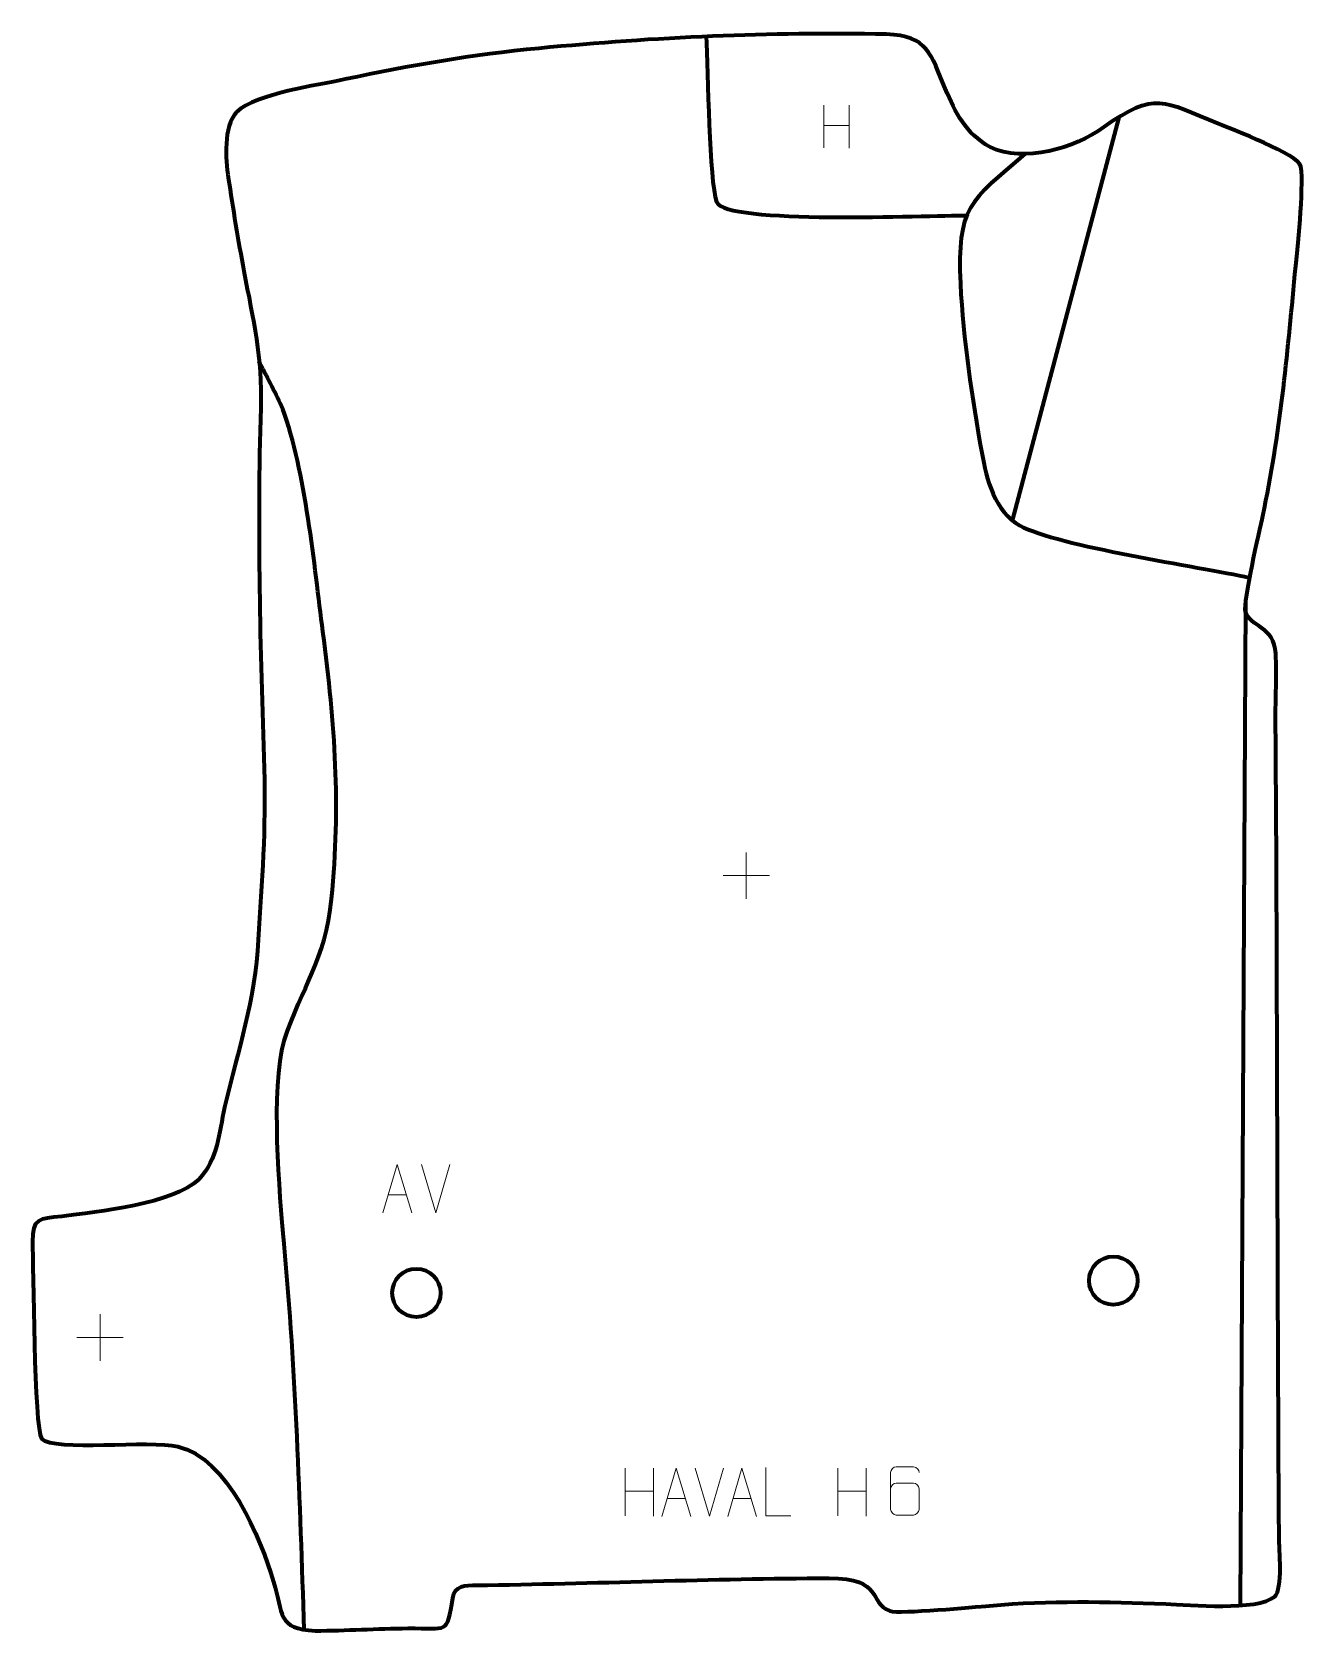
# Model space of a CAD drawing. Header units: millimetres. Extents: x -660 to -2, y -47 to 782.
import ezdxf

# ---------------------------------------------------------------- set-up
doc = ezdxf.new("R2010")
doc.units = ezdxf.units.MM
doc.header["$MEASUREMENT"] = 0
doc.layers.add('layer 2', color=7, linetype='Continuous')
doc.layers.add('layer 3', color=7, linetype='Continuous')

msp = doc.modelspace()

# ---------------------------------------------------------------- linework, layer by layer
at = {"layer": 'layer 2', "color": 142, "lineweight": 158}
for points, knots in [([(-311.4672, 779.6988), (-310.4518, 761.1), (-309.9203, 704.7721), (-306.0276, 693.9574), (-306.0276, 693.9574), (-301.7978, 682.2061), (-197.1474, 687.0361), (-176.6433, 686.9355)], [0, 0, 0, 0, 0.33333333, 0.33333333, 0.33333333, 0.33333333, 1, 1, 1, 1]), ([(-146.4639, 718.7732), (-175.4714, 693.8918), (-181.6577, 691.6346), (-179.9324, 651.5257), (-179.9324, 651.5257), (-178.6386, 623.1829), (-173.8257, 592.1977), (-168.9075, 564.1817), (-168.9075, 564.1817), (-166.5289, 550.632), (-161.9975, 533.6784), (-149.24, 526.6578), (-149.24, 526.6578), (-129.6365, 515.8712), (-56.7301, 505.4964), (-30.3742, 499.6366)], [0, 0, 0, 0, 0.2, 0.2, 0.2, 0.2, 0.4, 0.4, 0.4, 0.4, 0.6, 0.6, 0.6, 0.6, 1, 1, 1, 1]), ([(-519.2373, -44.279), (-521.3859, 22.9428), (-523.5029, 88.174), (-529.5963, 155.2652), (-529.5963, 155.2652), (-531.9911, 181.6329), (-536.6586, 235.1319), (-529.5447, 260.255), (-529.5447, 260.255), (-520.3766, 288.6776), (-508.3175, 301.5169), (-505.1179, 333.7068), (-505.1179, 333.7068), (-500.2825, 382.3555), (-503.2574, 423.2875), (-509.5728, 471.7925), (-509.5728, 471.7925), (-514.0234, 505.9752), (-518.5714, 554.8413), (-530.3325, 586.8773), (-530.3325, 586.8773), (-533.7595, 594.8452), (-538.0687, 602.5467), (-541.9503, 610.3153), (-541.9503, 610.3153), (-541.9503, 610.3153), (-542.4914, 611.4084), (-542.4914, 611.4084)], [0, 0, 0, 0, 0.125, 0.125, 0.125, 0.125, 0.25, 0.25, 0.25, 0.25, 0.375, 0.375, 0.375, 0.375, 0.5, 0.5, 0.5, 0.5, 0.625, 0.625, 0.625, 0.625, 0.75, 0.75, 0.75, 0.75, 1, 1, 1, 1])]:
    msp.add_open_spline(points, degree=3, knots=knots, dxfattribs=at)
for points in [[(-152.9765, 529.1686), (-152.9765, 529.1686), (-97.8701, 737.8383), (-97.8701, 737.8383)], [(-32.4787, 486.5734), (-32.4787, 486.5734), (-35.3095, -31.7676), (-35.3095, -31.7676)]]:
    msp.add_open_spline(points, degree=3, dxfattribs=at)
at = {"layer": 'layer 3', "color": 142, "lineweight": 200}
for centre in [(-461.246, 129.8624), (-100.8837, 136.2127)]:
    msp.add_ellipse(centre, major_axis=(0, 12.5), ratio=1, dxfattribs=at)
at = {"layer": 'layer 3', "color": 242, "lineweight": 158}
msp.add_open_spline([(-554.284, 740.4188), (-543.3229, 750.1517), (-513.1513, 754.083), (-498.0338, 757.3412), (-498.0338, 757.3412), (-464.3234, 764.6067), (-432.2815, 769.961), (-397.9372, 773.3475), (-397.9372, 773.3475), (-337.1282, 779.1537), (-279.1861, 781.7736), (-218.1476, 780.6261), (-218.1476, 780.6261), (-196.8978, 779.8571), (-195.289, 770.5042), (-187.788, 752.5154), (-187.788, 752.5154), (-182.4727, 739.8887), (-177.132, 729.3844), (-164.6675, 722.3535), (-164.6675, 722.3535), (-147.0013, 713.9095), (-120.8808, 721.6284), (-105.7844, 732.5572), (-105.7844, 732.5572), (-79.1979, 751.3201), (-75.3233, 746.0249), (-46.4183, 734.2756), (-46.4183, 734.2756), (-39.6046, 731.5252), (-4.7422, 718.3055), (-3.8441, 712.2899), (-3.8441, 712.2899), (-2.3211, 699.911), (-5.686, 670.192), (-6.9681, 656.5979), (-6.9681, 656.5979), (-11.0253, 613.507), (-14.5606, 574.1167), (-23.6152, 531.552), (-23.6152, 531.552), (-25.2246, 524.0331), (-33.8393, 486.7606), (-32.5367, 482.2225), (-32.5367, 482.2225), (-30.1645, 473.9583), (-17.5686, 474.647), (-16.8946, 460.4349), (-16.8946, 460.4349), (-16.3568, 449.094), (-17.0443, 437.1208), (-16.9898, 425.6255), (-16.9898, 425.6255), (-15.9973, 284.9548), (-16.0952, 144.2788), (-15.206, 3.6049), (-15.206, 3.6049), (-15.1658, -2.7619), (-13.0513, -23.2328), (-17.4291, -27.0614), (-17.4291, -27.0614), (-26.2355, -34.763), (-61.5937, -31.4043), (-73.687, -30.9273), (-73.687, -30.9273), (-105.591, -29.8252), (-132.8515, -29.0306), (-164.8702, -31.8506), (-164.8702, -31.8506), (-173.0073, -32.5672), (-210.8706, -36.1146), (-216.5006, -34.5928), (-216.5006, -34.5928), (-227.7134, -30.2992), (-219.3285, -17.569), (-247.8747, -17.6362), (-247.8747, -17.6362), (-308.3442, -17.779), (-369.4541, -20.4321), (-430.0695, -21.2556), (-430.0695, -21.2556), (-436.0933, -21.3375), (-441.2913, -21.2609), (-442.4102, -27.9169), (-442.4102, -27.9169), (-445.5351, -46.9722), (-444.6813, -43.3587), (-465.5989, -43.5394), (-465.5989, -43.5394), (-481.6029, -43.7413), (-497.6215, -44.6551), (-513.5524, -44.8541), (-513.5524, -44.8541), (-533.4845, -43.8195), (-529.9964, -36.0315), (-535.038, -19.4709), (-535.038, -19.4709), (-542.145, 3.6262), (-558.6439, 44.1796), (-584.6416, 50.4955), (-584.6416, 50.4955), (-598.8007, 53.9353), (-648.6818, 47.691), (-655.0889, 54.5683), (-655.0889, 54.5683), (-658.8348, 59.9329), (-659.4628, 144.9625), (-659.6979, 156.305), (-659.6979, 156.305), (-659.9568, 168.7925), (-656.3736, 167.956), (-644.6198, 169.4483), (-644.6198, 169.4483), (-626.5716, 171.762), (-586.5031, 175.8429), (-573.79, 188.5621), (-573.79, 188.5621), (-563.8134, 199.128), (-563.4252, 212.4071), (-560.3715, 225.9023), (-560.3715, 225.9023), (-553.3213, 256.0859), (-544.7443, 280.8625), (-542.9718, 312.4229), (-542.9718, 312.4229), (-541.1395, 342.929), (-538.9934, 370.0182), (-539.9673, 400.8019), (-539.9673, 400.8019), (-541.967, 463.5213), (-543.7476, 524.6157), (-541.6706, 587.4242), (-541.6706, 587.4242), (-540.8998, 613.8749), (-545.6389, 632.6237), (-550.4434, 658.2294), (-550.4434, 658.2294), (-553.4045, 674.0111), (-556.1862, 690.5984), (-558.4894, 706.4722), (-558.4894, 706.4722), (-559.8947, 716.1576), (-561.1937, 732.6985), (-554.284, 740.4188)], degree=3, knots=[0, 0, 0, 0, 0.02702703, 0.02702703, 0.02702703, 0.02702703, 0.05405405, 0.05405405, 0.05405405, 0.05405405, 0.08108108, 0.08108108, 0.08108108, 0.08108108, 0.10810811, 0.10810811, 0.10810811, 0.10810811, 0.13513514, 0.13513514, 0.13513514, 0.13513514, 0.16216216, 0.16216216, 0.16216216, 0.16216216, 0.18918919, 0.18918919, 0.18918919, 0.18918919, 0.21621622, 0.21621622, 0.21621622, 0.21621622, 0.24324324, 0.24324324, 0.24324324, 0.24324324, 0.27027027, 0.27027027, 0.27027027, 0.27027027, 0.2972973, 0.2972973, 0.2972973, 0.2972973, 0.32432432, 0.32432432, 0.32432432, 0.32432432, 0.35135135, 0.35135135, 0.35135135, 0.35135135, 0.37837838, 0.37837838, 0.37837838, 0.37837838, 0.40540541, 0.40540541, 0.40540541, 0.40540541, 0.43243243, 0.43243243, 0.43243243, 0.43243243, 0.45945946, 0.45945946, 0.45945946, 0.45945946, 0.48648649, 0.48648649, 0.48648649, 0.48648649, 0.51351351, 0.51351351, 0.51351351, 0.51351351, 0.54054054, 0.54054054, 0.54054054, 0.54054054, 0.56756757, 0.56756757, 0.56756757, 0.56756757, 0.59459459, 0.59459459, 0.59459459, 0.59459459, 0.62162162, 0.62162162, 0.62162162, 0.62162162, 0.64864865, 0.64864865, 0.64864865, 0.64864865, 0.67567568, 0.67567568, 0.67567568, 0.67567568, 0.7027027, 0.7027027, 0.7027027, 0.7027027, 0.72972973, 0.72972973, 0.72972973, 0.72972973, 0.75675676, 0.75675676, 0.75675676, 0.75675676, 0.78378378, 0.78378378, 0.78378378, 0.78378378, 0.81081081, 0.81081081, 0.81081081, 0.81081081, 0.83783784, 0.83783784, 0.83783784, 0.83783784, 0.86486486, 0.86486486, 0.86486486, 0.86486486, 0.89189189, 0.89189189, 0.89189189, 0.89189189, 0.91891892, 0.91891892, 0.91891892, 0.91891892, 0.94594595, 0.94594595, 0.94594595, 0.94594595, 1, 1, 1, 1], dxfattribs=at)
at = {"layer": 'layer 3', "color": 250, "lineweight": 9}
for points in [[(-250.6131, 744.0426), (-250.6131, 744.0426), (-250.6131, 721.8499), (-250.6131, 721.8499)], [(-237.4974, 744.0426), (-237.4974, 744.0426), (-237.4974, 721.6923), (-237.4974, 721.6923)], [(-250.5956, 733.4002), (-250.5956, 733.4002), (-237.4974, 733.4002), (-237.4974, 733.4002)], [(-290.6504, 357.6357), (-290.6504, 357.6357), (-290.6504, 333.6578), (-290.6504, 333.6578)], [(-302.6393, 345.6467), (-302.6393, 345.6467), (-278.6614, 345.6467), (-278.6614, 345.6467)], [(-451.2528, 171.2424), (-451.2528, 171.2424), (-458.5746, 196.196), (-458.5746, 196.196)], [(-443.9309, 196.196), (-443.9309, 196.196), (-451.2527, 171.2424), (-451.2527, 171.2424)], [(-475.8897, 180.4991), (-475.8897, 180.4991), (-466.394, 180.4991), (-466.394, 180.4991)], [(-624.7956, 118.8099), (-624.7956, 118.8099), (-624.7956, 94.832), (-624.7956, 94.832)], [(-636.7845, 106.8209), (-636.7845, 106.8209), (-612.8066, 106.8209), (-612.8066, 106.8209)], [(-353.3205, 39.3221), (-353.3205, 39.3221), (-353.3205, 14.5446), (-353.3205, 14.5446)], [(-338.6772, 39.3221), (-338.6772, 39.3221), (-338.6772, 14.3686), (-338.6772, 14.3686)], [(-309.6967, 14.3685), (-309.6967, 14.3685), (-317.0185, 39.3221), (-317.0185, 39.3221)], [(-302.3748, 39.3221), (-302.3748, 39.3221), (-309.6966, 14.3685), (-309.6966, 14.3685)], [(-243.3205, 39.3221), (-243.3205, 39.3221), (-243.3205, 14.5446), (-243.3205, 14.5446)], [(-228.6772, 39.3221), (-228.6772, 39.3221), (-228.6772, 14.3686), (-228.6772, 14.3686)], [(-353.3205, 27.4398), (-353.3205, 27.4398), (-338.6772, 27.4402), (-338.6772, 27.4402)], [(-243.3205, 27.4398), (-243.3205, 27.4398), (-228.6772, 27.4402), (-228.6772, 27.4402)], [(-331.5644, 23.538), (-331.5644, 23.538), (-322.0687, 23.538), (-322.0687, 23.538)], [(-297.5644, 23.538), (-297.5644, 23.538), (-288.0687, 23.538), (-288.0687, 23.538)]]:
    msp.add_open_spline(points, degree=3, dxfattribs=at)
for points, knots in [([(-478.6123, 171.2497), (-478.6123, 171.2497), (-471.2413, 196.2032), (-471.2413, 196.2032), (-471.2413, 196.2032), (-471.2413, 196.2032), (-463.6714, 171.2497), (-463.6714, 171.2497)], [0, 0, 0, 0, 0.33333333, 0.33333333, 0.33333333, 0.33333333, 1, 1, 1, 1]), ([(-334.287, 14.2886), (-334.287, 14.2886), (-326.916, 39.2421), (-326.916, 39.2421), (-326.916, 39.2421), (-326.916, 39.2421), (-319.3461, 14.2886), (-319.3461, 14.2886)], [0, 0, 0, 0, 0.33333333, 0.33333333, 0.33333333, 0.33333333, 1, 1, 1, 1]), ([(-300.287, 14.2886), (-300.287, 14.2886), (-292.916, 39.2421), (-292.916, 39.2421), (-292.916, 39.2421), (-292.916, 39.2421), (-285.3461, 14.2886), (-285.3461, 14.2886)], [0, 0, 0, 0, 0.33333333, 0.33333333, 0.33333333, 0.33333333, 1, 1, 1, 1]), ([(-267.6596, 14.6161), (-267.6596, 14.6161), (-280.6087, 14.6161), (-280.6087, 14.6161), (-280.6087, 14.6161), (-280.6087, 14.6161), (-280.6087, 39.5697), (-280.6087, 39.5697)], [0, 0, 0, 0, 0.33333333, 0.33333333, 0.33333333, 0.33333333, 1, 1, 1, 1]), ([(-201.2473, 36.9809), (-201.2714, 38.3204), (-202.6276, 39.9736), (-204.1995, 39.9393), (-204.1995, 39.9393), (-207.1843, 39.939), (-210.1695, 39.939), (-213.1549, 39.9393), (-213.1549, 39.9393), (-214.374, 39.9542), (-216.1022, 38.5166), (-216.1072, 36.9809), (-216.1072, 36.9809), (-216.1069, 30.6204), (-216.1069, 24.2596), (-216.1072, 17.8989), (-216.1072, 17.8989), (-216.1025, 16.736), (-214.374, 14.9649), (-213.1549, 14.9405), (-213.1549, 14.9405), (-210.1695, 14.9408), (-207.1843, 14.9408), (-204.1995, 14.9405), (-204.1995, 14.9405), (-202.9214, 14.9843), (-201.2517, 16.5988), (-201.2473, 17.8989), (-201.2473, 17.8989), (-201.2473, 21.4822), (-201.2473, 25.0653), (-201.2473, 28.648), (-201.2473, 28.648), (-201.2858, 30.1262), (-202.8685, 31.5591), (-204.1995, 31.5571), (-204.1995, 31.5571), (-207.1843, 31.5574), (-210.1695, 31.5574), (-213.1549, 31.5571), (-213.1549, 31.5571), (-214.4844, 31.5621), (-216.1274, 30.0548), (-216.0857, 28.6263)], [0, 0, 0, 0, 0.08333333, 0.08333333, 0.08333333, 0.08333333, 0.16666667, 0.16666667, 0.16666667, 0.16666667, 0.25, 0.25, 0.25, 0.25, 0.33333333, 0.33333333, 0.33333333, 0.33333333, 0.41666667, 0.41666667, 0.41666667, 0.41666667, 0.5, 0.5, 0.5, 0.5, 0.58333333, 0.58333333, 0.58333333, 0.58333333, 0.66666667, 0.66666667, 0.66666667, 0.66666667, 0.75, 0.75, 0.75, 0.75, 0.83333333, 0.83333333, 0.83333333, 0.83333333, 1, 1, 1, 1])]:
    msp.add_open_spline(points, degree=3, knots=knots, dxfattribs=at)

doc.saveas('drawing.dxf')
